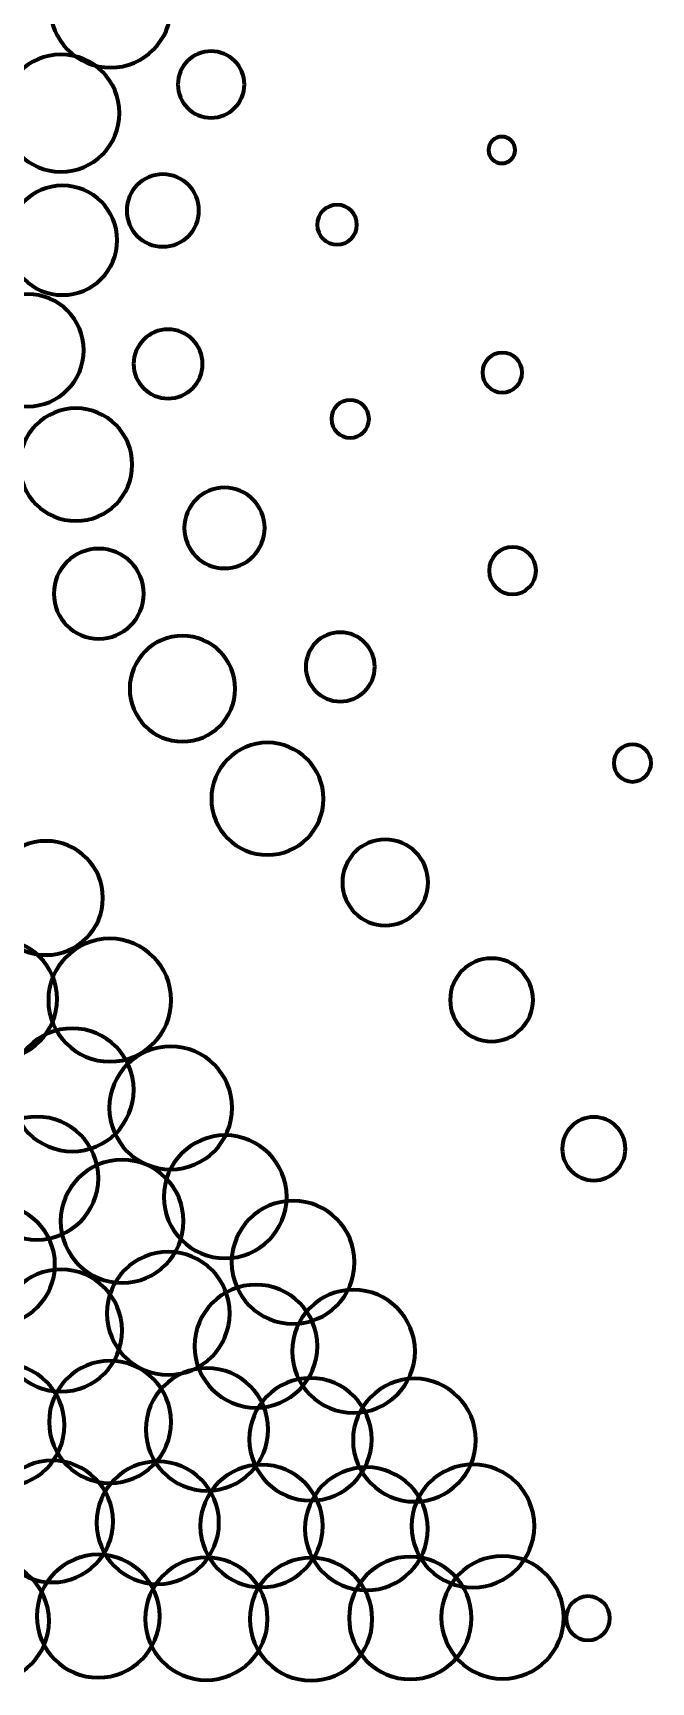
# Model space of a CAD drawing. Header units: inches. Extents: x 41 to 2959, y -2668 to -383.
# Drawn here: x 1166 to 1371, y -2666 to -2118 of the extents above; entities that cross this region are included whole.
import ezdxf

# ---------------------------------------------------------------- set-up
doc = ezdxf.new("R2010")
doc.units = ezdxf.units.IN
doc.header["$MEASUREMENT"] = 0
doc.layers.add('Layer 1', color=7, linetype='Continuous')

# ---------------------------------------------------------------- blocks, each defined once
blk = doc.blocks.new('block 3')
at = {"layer": 'Layer 1', "color": 7, "lineweight": 70}
for points in [[(1191.6, -2089.36), (1202.7, -2089.36), (1211.69, -2098.36), (1211.69, -2109.45), (1211.69, -2120.55), (1202.7, -2129.54), (1191.6, -2129.54), (1180.51, -2129.54), (1171.52, -2120.55), (1171.52, -2109.45), (1171.52, -2098.36), (1180.51, -2089.36), (1191.6, -2089.36)], [(1175.11, -2125.19), (1185.86, -2125.19), (1194.58, -2133.91), (1194.58, -2144.66), (1194.58, -2155.42), (1185.86, -2164.13), (1175.11, -2164.13), (1164.35, -2164.13), (1155.64, -2155.42), (1155.64, -2144.66), (1155.64, -2133.91), (1164.35, -2125.19), (1175.11, -2125.19)], [(1225.03, -2124.08), (1231.14, -2124.08), (1236.09, -2129.04), (1236.09, -2135.14), (1236.09, -2141.25), (1231.14, -2146.19), (1225.03, -2146.19), (1218.93, -2146.19), (1213.98, -2141.25), (1213.98, -2135.14), (1213.98, -2129.04), (1218.93, -2124.08), (1225.03, -2124.08)], [(1321.68, -2152.5), (1324.12, -2152.5), (1326.1, -2154.48), (1326.1, -2156.92), (1326.1, -2159.36), (1324.12, -2161.33), (1321.68, -2161.33), (1319.24, -2161.33), (1317.27, -2159.36), (1317.27, -2156.92), (1317.27, -2154.48), (1319.24, -2152.5), (1321.68, -2152.5)], [(1175.65, -2168.73), (1185.69, -2168.73), (1193.82, -2176.86), (1193.82, -2186.9), (1193.82, -2196.93), (1185.69, -2205.07), (1175.65, -2205.07), (1165.61, -2205.07), (1157.48, -2196.93), (1157.48, -2186.9), (1157.48, -2176.86), (1165.61, -2168.73), (1175.65, -2168.73)], [(1208.99, -2164.99), (1215.62, -2164.99), (1221, -2170.37), (1221, -2177), (1221, -2183.63), (1215.62, -2189.01), (1208.99, -2189.01), (1202.35, -2189.01), (1196.98, -2183.63), (1196.98, -2177), (1196.98, -2170.37), (1202.35, -2164.99), (1208.99, -2164.99)], [(1266.93, -2175.13), (1270.57, -2175.13), (1273.53, -2178.08), (1273.53, -2181.73), (1273.53, -2185.38), (1270.57, -2188.34), (1266.93, -2188.34), (1263.28, -2188.34), (1260.32, -2185.38), (1260.32, -2181.73), (1260.32, -2178.08), (1263.28, -2175.13), (1266.93, -2175.13)], [(1164.05, -2204.8), (1174.35, -2204.8), (1182.69, -2213.15), (1182.69, -2223.45), (1182.69, -2233.75), (1174.35, -2242.1), (1164.05, -2242.1), (1153.75, -2242.1), (1145.4, -2233.75), (1145.4, -2223.45), (1145.4, -2213.15), (1153.75, -2204.8), (1164.05, -2204.8)], [(1210.73, -2216.52), (1217.07, -2216.52), (1222.2, -2221.66), (1222.2, -2227.99), (1222.2, -2234.32), (1217.07, -2239.45), (1210.73, -2239.45), (1204.4, -2239.45), (1199.27, -2234.32), (1199.27, -2227.99), (1199.27, -2221.66), (1204.4, -2216.52), (1210.73, -2216.52)], [(1321.86, -2224.24), (1325.51, -2224.24), (1328.46, -2227.19), (1328.46, -2230.84), (1328.46, -2234.49), (1325.51, -2237.45), (1321.86, -2237.45), (1318.21, -2237.45), (1315.25, -2234.49), (1315.25, -2230.84), (1315.25, -2227.19), (1318.21, -2224.24), (1321.86, -2224.24)], [(1271.28, -2239.99), (1274.74, -2239.99), (1277.55, -2242.79), (1277.55, -2246.25), (1277.55, -2249.71), (1274.74, -2252.52), (1271.28, -2252.52), (1267.83, -2252.52), (1265.02, -2249.71), (1265.02, -2246.25), (1265.02, -2242.79), (1267.83, -2239.99), (1271.28, -2239.99)], [(1180.1, -2242.71), (1190.44, -2242.71), (1198.82, -2251.09), (1198.82, -2261.43), (1198.82, -2271.76), (1190.44, -2280.14), (1180.1, -2280.14), (1169.77, -2280.14), (1161.39, -2271.76), (1161.39, -2261.43), (1161.39, -2251.09), (1169.77, -2242.71), (1180.1, -2242.71)], [(1229.5, -2269.08), (1236.89, -2269.08), (1242.88, -2275.07), (1242.88, -2282.46), (1242.88, -2289.85), (1236.89, -2295.85), (1229.5, -2295.85), (1222.11, -2295.85), (1216.11, -2289.85), (1216.11, -2282.46), (1216.11, -2275.07), (1222.11, -2269.08), (1229.5, -2269.08)], [(1187.68, -2289.35), (1195.94, -2289.35), (1202.64, -2296.05), (1202.64, -2304.31), (1202.64, -2312.57), (1195.94, -2319.26), (1187.68, -2319.26), (1179.42, -2319.26), (1172.73, -2312.57), (1172.73, -2304.31), (1172.73, -2296.05), (1179.42, -2289.35), (1187.68, -2289.35)], [(1325.28, -2288.8), (1329.6, -2288.8), (1333.11, -2292.31), (1333.11, -2296.64), (1333.11, -2300.97), (1329.6, -2304.48), (1325.28, -2304.48), (1320.95, -2304.48), (1317.44, -2300.97), (1317.44, -2296.64), (1317.44, -2292.31), (1320.95, -2288.8), (1325.28, -2288.8)], [(1267.98, -2317.17), (1274.31, -2317.17), (1279.45, -2322.31), (1279.45, -2328.64), (1279.45, -2334.97), (1274.31, -2340.1), (1267.98, -2340.1), (1261.65, -2340.1), (1256.52, -2334.97), (1256.52, -2328.64), (1256.52, -2322.31), (1261.65, -2317.17), (1267.98, -2317.17)], [(1215.51, -2318.32), (1225.21, -2318.32), (1233.06, -2326.18), (1233.06, -2335.87), (1233.06, -2345.57), (1225.21, -2353.43), (1215.51, -2353.43), (1205.81, -2353.43), (1197.96, -2345.57), (1197.96, -2335.87), (1197.96, -2326.18), (1205.81, -2318.32), (1215.51, -2318.32)], [(1243.76, -2353.79), (1254.06, -2353.79), (1262.41, -2362.14), (1262.41, -2372.44), (1262.41, -2382.74), (1254.06, -2391.09), (1243.76, -2391.09), (1233.46, -2391.09), (1225.12, -2382.74), (1225.12, -2372.44), (1225.12, -2362.14), (1233.46, -2353.79), (1243.76, -2353.79)], [(1365.13, -2354.37), (1368.55, -2354.37), (1371.32, -2357.14), (1371.32, -2360.56), (1371.32, -2363.98), (1368.55, -2366.76), (1365.13, -2366.76), (1361.7, -2366.76), (1358.93, -2363.98), (1358.93, -2360.56), (1358.93, -2357.14), (1361.7, -2354.37), (1365.13, -2354.37)], [(1170.13, -2386.47), (1180.58, -2386.47), (1189.06, -2394.94), (1189.06, -2405.39), (1189.06, -2415.85), (1180.58, -2424.32), (1170.13, -2424.32), (1159.68, -2424.32), (1151.21, -2415.85), (1151.21, -2405.39), (1151.21, -2394.94), (1159.68, -2386.47), (1170.13, -2386.47)], [(1282.95, -2385.96), (1290.83, -2385.96), (1297.22, -2392.34), (1297.22, -2400.23), (1297.22, -2408.11), (1290.83, -2414.5), (1282.95, -2414.5), (1275.07, -2414.5), (1268.68, -2408.11), (1268.68, -2400.23), (1268.68, -2392.34), (1275.07, -2385.96), (1282.95, -2385.96)], [(1153.97, -2419.08), (1164.95, -2419.08), (1173.85, -2427.98), (1173.85, -2438.96), (1173.85, -2449.94), (1164.95, -2458.85), (1153.97, -2458.85), (1142.99, -2458.85), (1134.09, -2449.94), (1134.09, -2438.96), (1134.09, -2427.98), (1142.99, -2419.08), (1153.97, -2419.08)], [(1191.35, -2418.9), (1202.63, -2418.9), (1211.78, -2428.05), (1211.78, -2439.33), (1211.78, -2450.61), (1202.63, -2459.76), (1191.35, -2459.76), (1180.07, -2459.76), (1170.92, -2450.61), (1170.92, -2439.33), (1170.92, -2428.05), (1180.07, -2418.9), (1191.35, -2418.9)], [(1318.3, -2425.46), (1325.92, -2425.46), (1332.09, -2431.64), (1332.09, -2439.25), (1332.09, -2446.87), (1325.92, -2453.04), (1318.3, -2453.04), (1310.68, -2453.04), (1304.51, -2446.87), (1304.51, -2439.25), (1304.51, -2431.64), (1310.68, -2425.46), (1318.3, -2425.46)], [(1178.88, -2448.71), (1190.17, -2448.71), (1199.31, -2457.86), (1199.31, -2469.14), (1199.31, -2480.43), (1190.17, -2489.57), (1178.88, -2489.57), (1167.6, -2489.57), (1158.45, -2480.43), (1158.45, -2469.14), (1158.45, -2457.86), (1167.6, -2448.71), (1178.88, -2448.71)], [(1211.6, -2454.7), (1222.89, -2454.7), (1232.03, -2463.85), (1232.03, -2475.13), (1232.03, -2486.41), (1222.89, -2495.56), (1211.6, -2495.56), (1200.32, -2495.56), (1191.18, -2486.41), (1191.18, -2475.13), (1191.18, -2463.85), (1200.32, -2454.7), (1211.6, -2454.7)], [(1167.13, -2478.05), (1178.42, -2478.05), (1187.56, -2487.2), (1187.56, -2498.48), (1187.56, -2509.76), (1178.42, -2518.91), (1167.13, -2518.91), (1155.85, -2518.91), (1146.7, -2509.76), (1146.7, -2498.48), (1146.7, -2487.2), (1155.85, -2478.05), (1167.13, -2478.05)], [(1352.3, -2478.18), (1358.1, -2478.18), (1362.81, -2482.89), (1362.81, -2488.69), (1362.81, -2494.49), (1358.1, -2499.2), (1352.3, -2499.2), (1346.49, -2499.2), (1341.79, -2494.49), (1341.79, -2488.69), (1341.79, -2482.89), (1346.49, -2478.18), (1352.3, -2478.18)], [(1229.75, -2484.23), (1241.03, -2484.23), (1250.18, -2493.38), (1250.18, -2504.66), (1250.18, -2515.95), (1241.03, -2525.09), (1229.75, -2525.09), (1218.47, -2525.09), (1209.32, -2515.95), (1209.32, -2504.66), (1209.32, -2493.38), (1218.47, -2484.23), (1229.75, -2484.23)], [(1195.44, -2492.36), (1206.72, -2492.36), (1215.87, -2501.5), (1215.87, -2512.79), (1215.87, -2524.07), (1206.72, -2533.22), (1195.44, -2533.22), (1184.16, -2533.22), (1175.01, -2524.07), (1175.01, -2512.79), (1175.01, -2501.5), (1184.16, -2492.36), (1195.44, -2492.36)], [(1153.18, -2507.28), (1164.2, -2507.28), (1173.13, -2516.21), (1173.13, -2527.23), (1173.13, -2538.25), (1164.2, -2547.18), (1153.18, -2547.18), (1142.16, -2547.18), (1133.23, -2538.25), (1133.23, -2527.23), (1133.23, -2516.21), (1142.16, -2507.28), (1153.18, -2507.28)], [(1252.29, -2505.99), (1263.57, -2505.99), (1272.72, -2515.13), (1272.72, -2526.41), (1272.72, -2537.7), (1263.57, -2546.84), (1252.29, -2546.84), (1241.01, -2546.84), (1231.86, -2537.7), (1231.86, -2526.41), (1231.86, -2515.13), (1241.01, -2505.99), (1252.29, -2505.99)], [(1210.81, -2522.94), (1222.09, -2522.94), (1231.24, -2532.09), (1231.24, -2543.37), (1231.24, -2554.65), (1222.09, -2563.8), (1210.81, -2563.8), (1199.53, -2563.8), (1190.38, -2554.65), (1190.38, -2543.37), (1190.38, -2532.09), (1199.53, -2522.94), (1210.81, -2522.94)], [(1175.13, -2528.8), (1186.34, -2528.8), (1195.42, -2537.88), (1195.42, -2549.09), (1195.42, -2560.3), (1186.34, -2569.38), (1175.13, -2569.38), (1163.92, -2569.38), (1154.84, -2560.3), (1154.84, -2549.09), (1154.84, -2537.88), (1163.92, -2528.8), (1175.13, -2528.8)], [(1239.96, -2533.86), (1251.24, -2533.86), (1260.39, -2543.01), (1260.39, -2554.29), (1260.39, -2565.57), (1251.24, -2574.72), (1239.96, -2574.72), (1228.68, -2574.72), (1219.53, -2565.57), (1219.53, -2554.29), (1219.53, -2543.01), (1228.68, -2533.86), (1239.96, -2533.86)], [(1272.41, -2535.56), (1283.69, -2535.56), (1292.84, -2544.71), (1292.84, -2555.99), (1292.84, -2567.27), (1283.69, -2576.42), (1272.41, -2576.42), (1261.13, -2576.42), (1251.98, -2567.27), (1251.98, -2555.99), (1251.98, -2544.71), (1261.13, -2535.56), (1272.41, -2535.56)], [(1155.84, -2560.12), (1167.12, -2560.12), (1176.27, -2569.26), (1176.27, -2580.55), (1176.27, -2591.83), (1167.12, -2600.98), (1155.84, -2600.98), (1144.56, -2600.98), (1135.41, -2591.83), (1135.41, -2580.55), (1135.41, -2569.26), (1144.56, -2560.12), (1155.84, -2560.12)], [(1191.44, -2559.17), (1202.65, -2559.17), (1211.74, -2568.25), (1211.74, -2579.46), (1211.74, -2590.67), (1202.65, -2599.75), (1191.44, -2599.75), (1180.23, -2599.75), (1171.15, -2590.67), (1171.15, -2579.46), (1171.15, -2568.25), (1180.23, -2559.17), (1191.44, -2559.17)], [(1223.67, -2561.58), (1234.91, -2561.58), (1244.03, -2570.7), (1244.03, -2581.94), (1244.03, -2593.19), (1234.91, -2602.3), (1223.67, -2602.3), (1212.42, -2602.3), (1203.31, -2593.19), (1203.31, -2581.94), (1203.31, -2570.7), (1212.42, -2561.58), (1223.67, -2561.58)], [(1258.09, -2564.87), (1269.33, -2564.87), (1278.45, -2573.98), (1278.45, -2585.23), (1278.45, -2596.47), (1269.33, -2605.59), (1258.09, -2605.59), (1246.84, -2605.59), (1237.73, -2596.47), (1237.73, -2585.23), (1237.73, -2573.98), (1246.84, -2564.87), (1258.09, -2564.87)], [(1292.65, -2565.07), (1303.94, -2565.07), (1313.08, -2574.22), (1313.08, -2585.5), (1313.08, -2596.78), (1303.94, -2605.93), (1292.65, -2605.93), (1281.37, -2605.93), (1272.22, -2596.78), (1272.22, -2585.5), (1272.22, -2574.22), (1281.37, -2565.07), (1292.65, -2565.07)], [(1172.22, -2592.28), (1183.39, -2592.28), (1192.44, -2601.34), (1192.44, -2612.5), (1192.44, -2623.67), (1183.39, -2632.73), (1172.22, -2632.73), (1161.05, -2632.73), (1152, -2623.67), (1152, -2612.5), (1152, -2601.34), (1161.05, -2592.28), (1172.22, -2592.28)], [(1207.3, -2592.58), (1218.55, -2592.58), (1227.66, -2601.69), (1227.66, -2612.94), (1227.66, -2624.18), (1218.55, -2633.3), (1207.3, -2633.3), (1196.06, -2633.3), (1186.94, -2624.18), (1186.94, -2612.94), (1186.94, -2601.69), (1196.06, -2592.58), (1207.3, -2592.58)], [(1241.81, -2593.65), (1253.05, -2593.65), (1262.17, -2602.77), (1262.17, -2614.01), (1262.17, -2625.26), (1253.05, -2634.37), (1241.81, -2634.37), (1230.56, -2634.37), (1221.44, -2625.26), (1221.44, -2614.01), (1221.44, -2602.77), (1230.56, -2593.65), (1241.81, -2593.65)], [(1276.67, -2594.51), (1287.96, -2594.51), (1297.1, -2603.66), (1297.1, -2614.94), (1297.1, -2626.22), (1287.96, -2635.36), (1276.67, -2635.36), (1265.39, -2635.36), (1256.24, -2626.22), (1256.24, -2614.94), (1256.24, -2603.66), (1265.39, -2594.51), (1276.67, -2594.51)], [(1312.11, -2593.59), (1323.39, -2593.59), (1332.54, -2602.73), (1332.54, -2614.02), (1332.54, -2625.3), (1323.39, -2634.44), (1312.11, -2634.44), (1300.82, -2634.44), (1291.68, -2625.3), (1291.68, -2614.02), (1291.68, -2602.73), (1300.82, -2593.59), (1312.11, -2593.59)], [(1187.52, -2623.53), (1198.8, -2623.53), (1207.95, -2632.68), (1207.95, -2643.96), (1207.95, -2655.24), (1198.8, -2664.39), (1187.52, -2664.39), (1176.23, -2664.39), (1167.09, -2655.24), (1167.09, -2643.96), (1167.09, -2632.68), (1176.23, -2623.53), (1187.52, -2623.53)], [(1150.86, -2625.26), (1162.07, -2625.26), (1171.15, -2634.35), (1171.15, -2645.55), (1171.15, -2656.76), (1162.07, -2665.85), (1150.86, -2665.85), (1139.65, -2665.85), (1130.56, -2656.76), (1130.56, -2645.55), (1130.56, -2634.35), (1139.65, -2625.26), (1150.86, -2625.26)], [(1223.47, -2624.47), (1234.71, -2624.47), (1243.83, -2633.58), (1243.83, -2644.83), (1243.83, -2656.07), (1234.71, -2665.19), (1223.47, -2665.19), (1212.22, -2665.19), (1203.11, -2656.07), (1203.11, -2644.83), (1203.11, -2633.58), (1212.22, -2624.47), (1223.47, -2624.47)], [(1258.27, -2624.61), (1269.51, -2624.61), (1278.63, -2633.73), (1278.63, -2644.98), (1278.63, -2656.22), (1269.51, -2665.34), (1258.27, -2665.34), (1247.02, -2665.34), (1237.91, -2656.22), (1237.91, -2644.98), (1237.91, -2633.73), (1247.02, -2624.61), (1258.27, -2624.61)], [(1291.26, -2624.22), (1302.51, -2624.22), (1311.62, -2633.33), (1311.62, -2644.58), (1311.62, -2655.82), (1302.51, -2664.94), (1291.26, -2664.94), (1280.02, -2664.94), (1270.9, -2655.82), (1270.9, -2644.58), (1270.9, -2633.33), (1280.02, -2624.22), (1291.26, -2624.22)], [(1321.94, -2624.04), (1333.18, -2624.04), (1342.3, -2633.16), (1342.3, -2644.4), (1342.3, -2655.65), (1333.18, -2664.76), (1321.94, -2664.76), (1310.69, -2664.76), (1301.58, -2655.65), (1301.58, -2644.4), (1301.58, -2633.16), (1310.69, -2624.04), (1321.94, -2624.04)], [(1350.38, -2637.37), (1354.4, -2637.37), (1357.67, -2640.63), (1357.67, -2644.65), (1357.67, -2648.68), (1354.4, -2651.95), (1350.38, -2651.95), (1346.35, -2651.95), (1343.09, -2648.68), (1343.09, -2644.65), (1343.09, -2640.63), (1346.35, -2637.37), (1350.38, -2637.37)]]:
    blk.add_open_spline(points, degree=3, knots=[0, 0, 0, 0, 1, 1, 1, 2, 2, 2, 3, 3, 3, 4, 4, 4, 4], dxfattribs=at)
blk = doc.blocks.new('block 2')
at = {"layer": 'Layer 1'}
blk.add_blockref('block 3', (0, 0), dxfattribs=at)

msp = doc.modelspace()

# ---------------------------------------------------------------- block references
at = {"layer": 'Layer 1'}
msp.add_blockref('block 2', (0, 0), dxfattribs=at)

doc.saveas('drawing.dxf')
